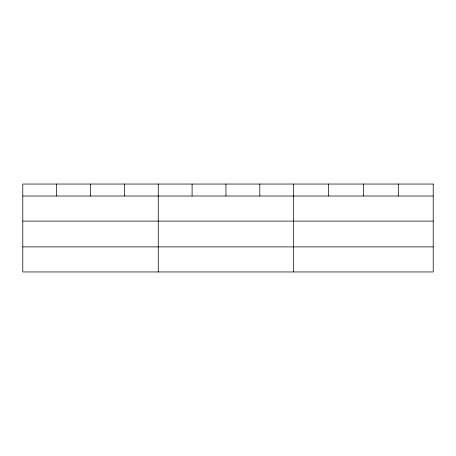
<?xml version="1.0" encoding="UTF-8"?>
<svg xmlns="http://www.w3.org/2000/svg" width="456" height="456" viewBox="0 0 456 456"><rect width="100%" height="100%" fill="white"/><g stroke="black" fill="none" stroke-linecap="round" stroke-linejoin="round"><path stroke-width="0.68" d="M22.8 196.029L433.2 196.029M22.8 221.086L433.2 221.086M22.8 246.895L433.2 246.895M398.316 184.047L398.316 196.029M363.432 184.047L363.432 196.029M328.548 184.047L328.548 196.029M293.664 184.047L293.664 271.953M259.806 184.047L259.806 196.029M225.948 184.047L225.948 196.029M192.09 184.047L192.09 196.029M158.232 184.047L158.232 271.953M124.374 184.047L124.374 196.029M90.516 184.047L90.516 196.029M56.658 184.047L56.658 196.029M433.2 184.047L22.8 184.047L22.8 271.953L433.2 271.953L433.2 184.047"/></g></svg>
